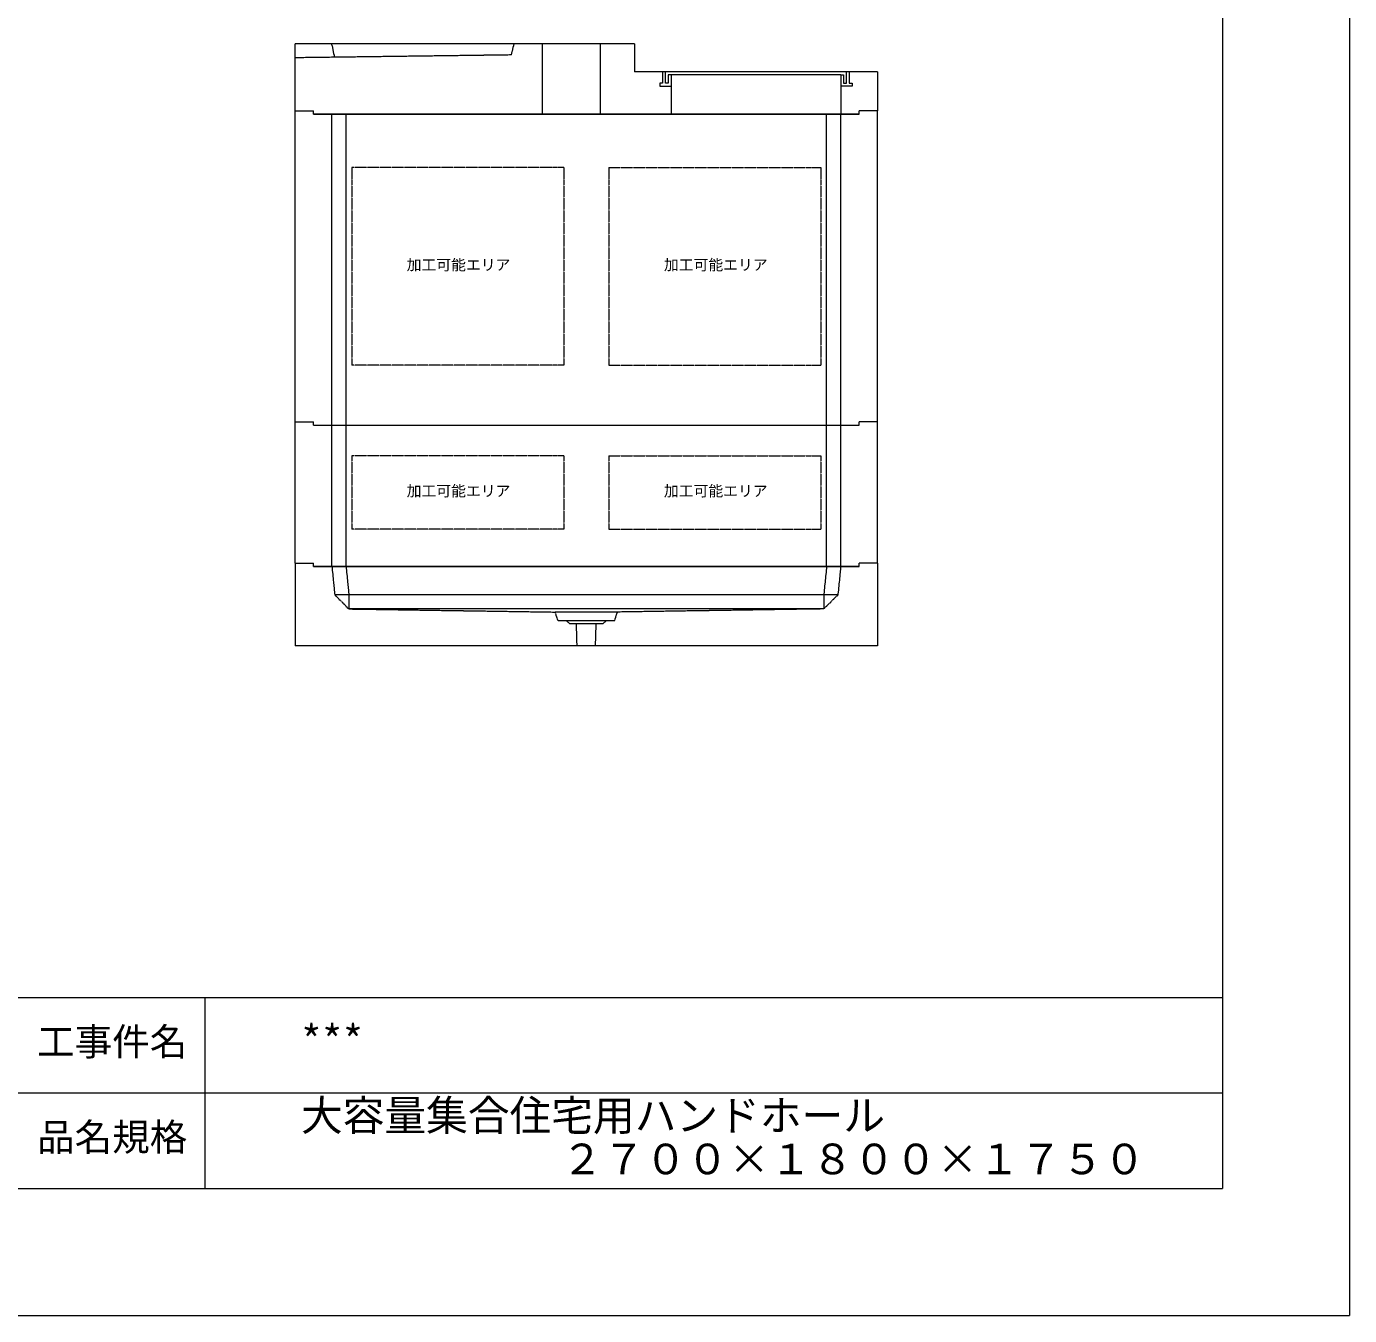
# Model space of a CAD drawing. Units: millimetres, scale not verified. Extents: x -6682 to 6682, y -4725 to 4725.
# Drawn here: x 2002 to 6682, y -4725 to -164 of the extents above; entities that cross this region are included whole.
import ezdxf
from ezdxf.enums import TextEntityAlignment as Align

# ---------------------------------------------------------------- set-up
doc = ezdxf.new("R2010")
doc.units = ezdxf.units.MM
doc.header["$LTSCALE"] = 20
doc.linetypes.add('LONG_DASHED1', pattern=[7, 6, -1])
doc.linetypes.add('LONG_DOUBLE_CHAIN', pattern=[21.8, 18, -1, 0.6, -0.6, 0.6, -1])
for name, color, linetype, lineweight in [('0-0_D-TTL', 7, 'Continuous', 9), ('0-1_Defpoints', 7, 'Continuous', 9), ('0-2_D-TTL-FRAM1', 134, 'Continuous', 9), ('0-3_D-TTL-TXT', 7, 'Continuous', 9), ('0-5_D-STR', 7, 'Continuous', 9), ('0-6_D-STR-STR5', 1, 'LONG_DOUBLE_CHAIN', 9), ('0-8_D-STR-STR4', 134, 'LONG_DASHED1', 9)]:
    doc.layers.add(name, color=color, linetype=linetype, lineweight=lineweight)
doc.styles.add('ＭＳ ゴシック', font='')
doc.styles.get('ＭＳ ゴシック').set_extended_font_data('MS Gothic')

# ---------------------------------------------------------------- blocks, each defined once
blk = doc.blocks.new('A$C4DE05FD1')
at = {"layer": '0-0_D-TTL', "color": 134}
for p in [(114800, 76000), (4000, 4000)]:
    blk.add_line(p, (114800, 4000), dxfattribs=at)
at = {"layer": '0-1_Defpoints', "color": 134}
for p in [(118800, 84000), (0, 0)]:
    blk.add_line(p, (118800, 0), dxfattribs=at)
at = {"layer": '0-2_D-TTL-FRAM1'}
for p, q in [((38800, 10000), (114800, 10000)), ((82800, 10000), (82800, 4000)), ((64800, 7000), (114800, 7000))]:
    blk.add_line(p, q, dxfattribs=at)
at = {"layer": '0-3_D-TTL-TXT', "style": 'ＭＳ ゴシック'}
for s, p in [('工事件名', (77528.4, 7919.5)), ('品名規格', (77528.4, 4919.5))]:
    blk.add_text(s, height=866, dxfattribs=at).set_placement(p, align=Align.BOTTOM_LEFT)
blk = doc.blocks.new('A$C01B324E4')
at = {"layer": '0-5_D-STR'}
for p, q in [((-5000, -3400), (-5000, 20600)), ((-240, 20600), (-5000, 20600)), ((-240, 20600), (-240, 19300)), ((0, 19300), (-240, 19300)), ((0, -19300), (0, 19300)), ((-5000, -3400), (-3000, -3400)), ((-3000, -20600), (-3000, -3400)), ((-240, -20600), (-240, -19300)), ((0, -19300), (-240, -19300)), ((-3000, -20600), (-240, -20600))]:
    blk.add_line(p, q, dxfattribs=at)
at = {"layer": '0-5_D-STR', "linetype": 'LONG_DASHED1'}
for p, q in [((-4200, 5300), (-4000, 20600)), ((-4036, 17800), (-5000, 18000)), ((-4200, 5300), (-5000, 5100)), ((0, 3100), (-5000, 3100)), ((0, -1000), (-5000, -1000)), ((-2800, -6000), (0, -6000)), ((-2800, -18000), (0, -18000))]:
    blk.add_line(p, q, dxfattribs=at)
at = {"layer": '0-8_D-STR-STR4'}
for points in [[(-3000, -5400), (-2200, -5400), (-2200, -5200), (-2000, -5200), (-2000, -6000)], [(-2800, -18000), (-2800, -6000), (-2800, -5800), (-2200, -5800), (-2200, -5600), (-3000, -5600)], [(-2800, -18000), (-2800, -18200), (-2200, -18200), (-2200, -18400), (-3000, -18400)], [(-3000, -18600), (-2200, -18600), (-2200, -18800), (-2000, -18800), (-2000, -18000)]]:
    blk.add_lwpolyline(points, dxfattribs=at)
blk = doc.blocks.new('A$C4B400D59')
at = {"layer": '0-5_D-STR'}
for p, q in [((-20600, 240), (-19300, 240)), ((-19300, 0), (-19300, 240)), ((-19300, 0), (19300, 0)), ((20600, 240), (19300, 240)), ((19300, 0), (19300, 240)), ((20600, 240), (20600, -5600))]:
    blk.add_line(p, q, dxfattribs=at)
at = {"layer": '0-5_D-STR', "linetype": 'LONG_DASHED1'}
for p, q in [((-18000, 0), (-17800, -2000)), ((18000, 0), (17800, -2000)), ((-17800, -2000), (17800, -2000)), ((17800, -2000), (16800, -3000)), ((-16800, -3000), (16800, -3000)), ((-2000, -3840), (-2200, -3219.5)), ((-2200, -3219.5), (2200, -3219.5)), ((16800, -3000), (2200, -3219.5)), ((-1199.4, -4020), (-1399.4, -3840)), ((1200.6, -4020), (-1199.4, -4020)), ((-653, -5600), (-698.5, -4020)), ((653, -5600), (698.5, -4020)), ((1200.6, -4020), (1400.6, -3840))]:
    blk.add_line(p, q, dxfattribs=at)
at = {"layer": '0-5_D-STR'}
blk.add_lwpolyline([(-20600, 240), (-20600, -5600), (20600, -5600)], dxfattribs=at)
at = {"layer": '0-5_D-STR', "linetype": 'LONG_DASHED1'}
for points in [[(-17000, 0), (-16800, -2000), (-16800, -3000)], [(17000, 0), (16800, -2000), (16800, -3000)], [(-17800, -2000), (-16800, -3000), (-2200, -3219.5)], [(-2000, -3840), (2000, -3840), (2200, -3219.5)]]:
    blk.add_lwpolyline(points, dxfattribs=at)
blk = doc.blocks.new('A$C4EC6365B')
at = {"layer": '0-5_D-STR'}
for p, q in [((-19300, 0), (-19300, 240)), ((-19300, 0), (19300, 0)), ((19300, 0), (19300, 240)), ((-20600, -9760), (-19300, -9760)), ((-19300, -10000), (-19300, -9760)), ((-19300, -10000), (19300, -10000)), ((20600, -9760), (19300, -9760)), ((19300, -10000), (19300, -9760))]:
    blk.add_line(p, q, dxfattribs=at)
at = {"layer": '0-5_D-STR', "linetype": 'LONG_DASHED1'}
for p, q in [((-18000, -10000), (-18000, 0)), ((-17000, -10000), (-17000, 0)), ((17000, -10000), (17000, 0)), ((18000, -10000), (18000, 0))]:
    blk.add_line(p, q, dxfattribs=at)
at = {"layer": '0-5_D-STR'}
for points in [[(-20600, -9760), (-20600, 240), (-19300, 240)], [(20600, -9760), (20600, 240), (19300, 240)]]:
    blk.add_lwpolyline(points, dxfattribs=at)
at = {"layer": '0-6_D-STR-STR5'}
for p, q in [((-16600, -2160), (-16600, -7360)), ((-1600, -2160), (-16600, -2160)), ((-1600, -2160), (-1600, -7360)), ((1600, -2160), (16600, -2160)), ((16600, -2160), (16600, -7360)), ((-1600, -7360), (-16600, -7360))]:
    blk.add_line(p, q, dxfattribs=at)
blk.add_lwpolyline([(1600, -2160), (1600, -7360), (16600, -7360)], dxfattribs=at)
blk = doc.blocks.new('A$C2314577B')
at = {"layer": '0-5_D-STR'}
for p, q in [((-19300, 0), (-19300, 240)), ((-19300, 0), (19300, 0)), ((19300, 0), (19300, 240)), ((-20600, -21760), (-19300, -21760)), ((-19300, -22000), (-19300, -21760)), ((-19300, -22000), (19300, -22000)), ((20600, -21760), (19300, -21760)), ((19300, -22000), (19300, -21760))]:
    blk.add_line(p, q, dxfattribs=at)
at = {"layer": '0-5_D-STR', "linetype": 'LONG_DASHED1'}
for p, q in [((-18000, -22000), (-18000, 0)), ((-17000, -22000), (-17000, 0)), ((17000, -22000), (17000, 0)), ((18000, -22000), (18000, 0))]:
    blk.add_line(p, q, dxfattribs=at)
at = {"layer": '0-5_D-STR'}
for points in [[(-20600, -21760), (-20600, 240), (-19300, 240)], [(20600, -21760), (20600, 240), (19300, 240)]]:
    blk.add_lwpolyline(points, dxfattribs=at)
at = {"layer": '0-6_D-STR-STR5'}
for p, q in [((-1600, -3760), (-1600, -17760)), ((1600, -3760), (1600, -17760)), ((-1600, -17760), (-16600, -17760)), ((1600, -17760), (16600, -17760))]:
    blk.add_line(p, q, dxfattribs=at)
for points in [[(-1600, -3760), (-16600, -3760), (-16600, -17760)], [(1600, -3760), (16600, -3760), (16600, -17760)]]:
    blk.add_lwpolyline(points, dxfattribs=at)

msp = doc.modelspace()

# ---------------------------------------------------------------- block references
at = {"layer": '0-0_D-TTL', "xscale": 0.1125, "yscale": 0.1125}
msp.add_blockref('A$C4DE05FD1', (-6682.5, -4725), dxfattribs=at)
at = {"layer": '0-5_D-STR', "xscale": -0.05, "yscale": 0.05, "rotation": 90}
msp.add_blockref('A$C01B324E4', (3982.5, -475), dxfattribs=at)
at = {"layer": '0-5_D-STR', "yscale": 0.05}
for name, p, xscale in [('A$C2314577B', (3982.5, -475), 0.05), ('A$C4EC6365B', (3982.5, -1575), 0.05), ('A$C4B400D59', (3982.5, -2075), -0.05)]:
    msp.add_blockref(name, p, dxfattribs=dict(at, xscale=xscale))

# ---------------------------------------------------------------- texts
at = {"layer": '0-3_D-TTL-TXT', "style": 'ＭＳ ゴシック'}
for s, p in [('***', (2972.98, -3838.95)), ('大容量集合住宅用ハンドホール', (2972.98, -4103.74)), ('２７００×１８００×１７５０', (3894.32, -4257.55))]:
    msp.add_text(s, height=108.2, dxfattribs=at).set_placement(p, align=Align.BOTTOM_LEFT)
at = {"layer": '0-6_D-STR-STR5', "style": 'ＭＳ ゴシック'}
for p in [(3347.02, -1038.19), (4257.02, -1038.19), (3347.02, -1838.19), (4257.02, -1838.19)]:
    msp.add_text('加工可能エリア', height=38.42, dxfattribs=at).set_placement(p, align=Align.BOTTOM_LEFT)

doc.saveas('drawing.dxf')
